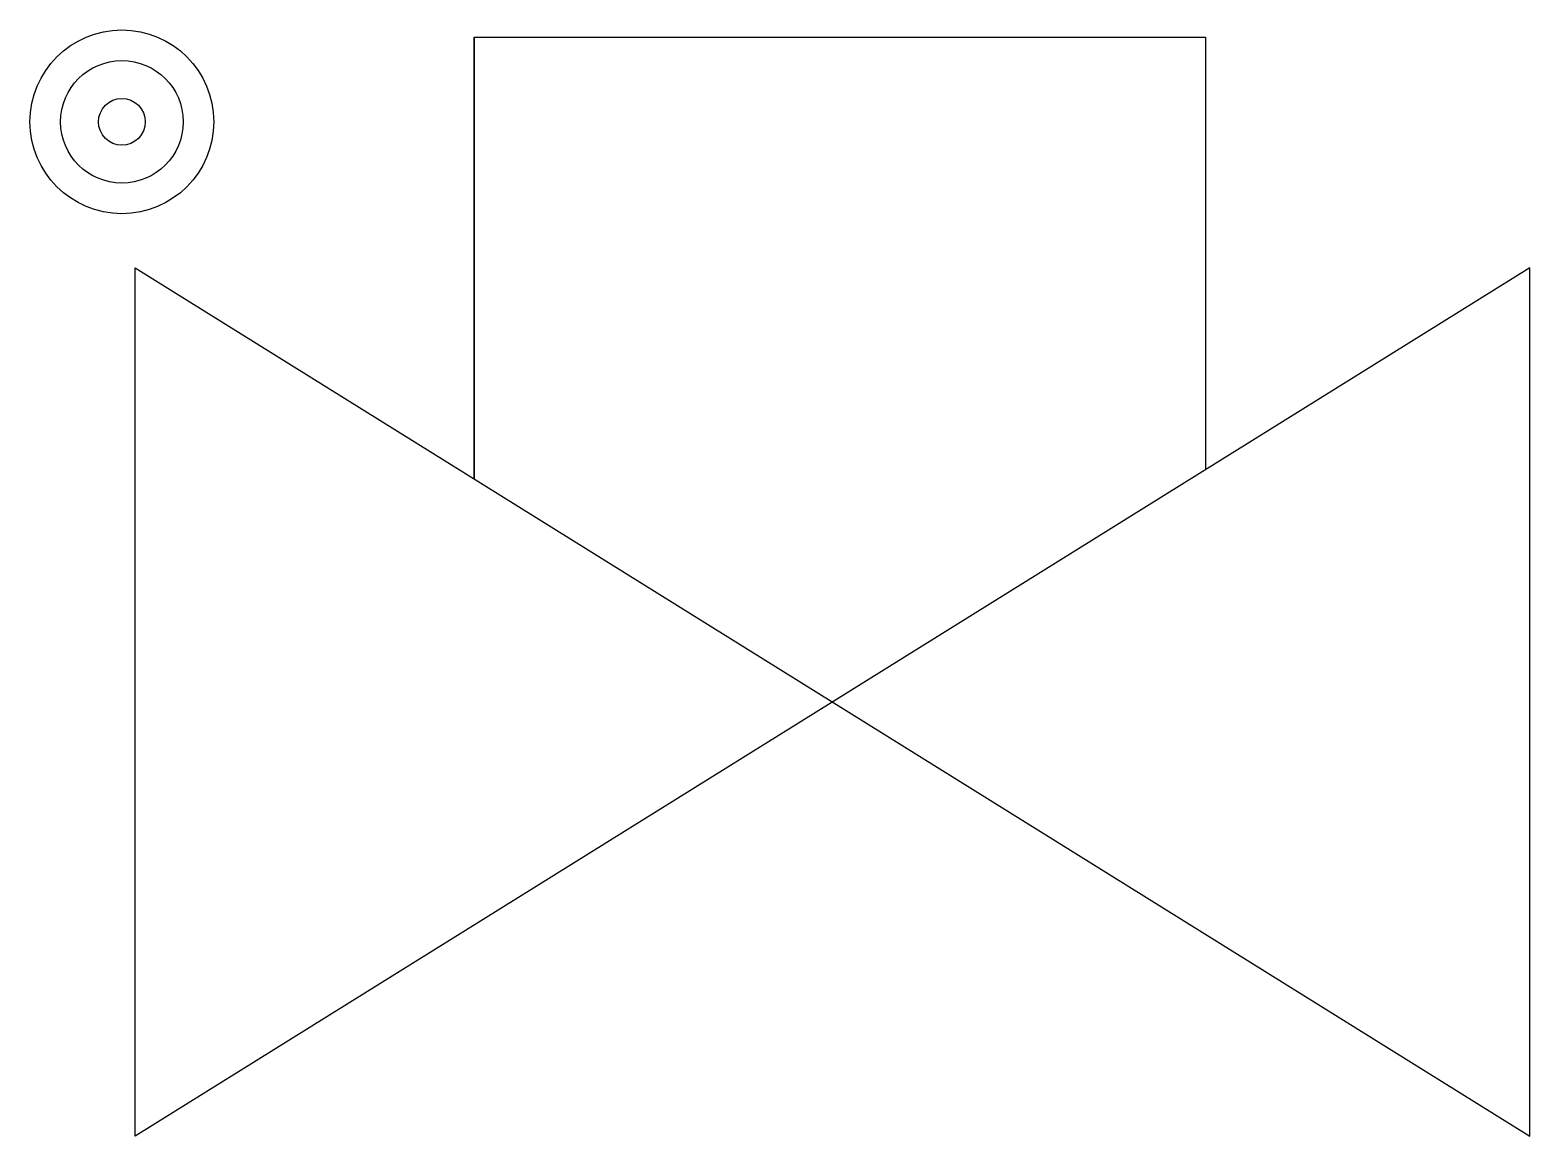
# Model space of a CAD drawing. Header units: millimetres. Extents: x -10129.84 to -10129.581, y 52.946 to 53.137.
import ezdxf

# ---------------------------------------------------------------- set-up
doc = ezdxf.new("R2010")
doc.units = ezdxf.units.MM
doc.header["$LTSCALE"] = 10
doc.layers.add('Tub_Válvulas', color=2, linetype='Continuous')

msp = doc.modelspace()

# ---------------------------------------------------------------- linework, layer by layer
at = {"layer": 'Tub_Válvulas'}
for p, q in [((-10129.7634, 53.06001), (-10129.7634, 53.13626)), ((-10129.7634, 53.13626), (-10129.63714, 53.13626)), ((-10129.7634, 53.13626), (-10129.7634, 53.05993)), ((-10129.63714, 53.13626), (-10129.63714, 53.06148)), ((-10129.82194, 52.94639), (-10129.82194, 53.09639)), ((-10129.82194, 53.09639), (-10129.58108, 52.94639)), ((-10129.58108, 53.09639), (-10129.82194, 52.94639)), ((-10129.58108, 52.94639), (-10129.58108, 53.09639))]:
    msp.add_line(p, q, dxfattribs=at)
at = {"layer": 'Tub_Válvulas', "color": 1}
for radius in [0.01587, 0.01058, 0.00404]:
    msp.add_circle((-10129.82425, 53.12162), radius, dxfattribs=at)

doc.saveas('drawing.dxf')
